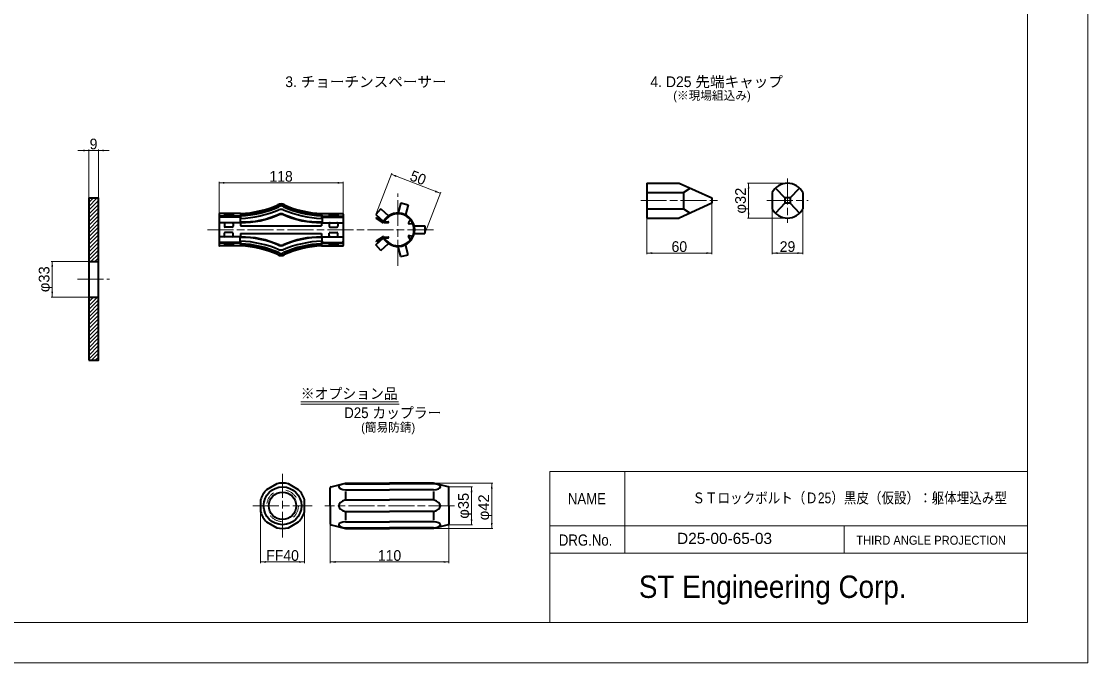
# Model space of a CAD drawing. Units: millimetres at full size, sheet at 1:2. Extents: x 2222 to 3904, y 1083 to 2271.
# Drawn here: x 2917 to 3904, y 1083 to 1677 of the extents above; entities that cross this region are included whole.
import ezdxf
from ezdxf.enums import TextEntityAlignment as Align

# ---------------------------------------------------------------- set-up
doc = ezdxf.new("R2010")
doc.units = ezdxf.units.MM
doc.header["$LTSCALE"] = 2
doc.linetypes.add('CHAIN', pattern=[18.5, 12, -1.5, 3.5, -1.5])
doc.linetypes.add('DASHED_SPACED', pattern=[12, 6, -6])
for name, color, linetype, lineweight in [('1 外形線', 7, 'Continuous', 35), ('2 細い実線', 3, 'Continuous', 20), ('3隠れ線', 2, 'DASHED_SPACED', 13), ('4中心線', 1, 'CHAIN', 15), ('6寸法線', 4, 'Continuous', 13), ('7 枠・タイトル', 7, 'Continuous', 13), ('Defpoints_2', 7, 'Continuous', 13)]:
    doc.layers.add(name, color=color, linetype=linetype, lineweight=lineweight)
doc.styles.add('ＭＳ Ｐゴシック', font='')
doc.styles.get('ＭＳ Ｐゴシック').set_extended_font_data('MS PGothic')
pattern_1 = [(45, (2401.572, 528.299), (-1.76777, 1.76777), [])]

# ---------------------------------------------------------------- blocks, each defined once
blk = doc.blocks.new('filled_arrow')
at = {"color": 0, "linetype": 'Continuous', "lineweight": -2}
blk.add_solid([(7.5, 1.25), (0, 0), (7.5, -1.25)], dxfattribs=at)

msp = doc.modelspace()

# ---------------------------------------------------------------- hatches: boundary and pattern name
at = {"layer": '2 細い実線'}
h = msp.add_hatch(dxfattribs=at)
h.set_pattern_fill('USER', color=256, style=0, pattern_type=2)
h.set_pattern_definition(pattern_1)
h.paths.add_polyline_path([(2988.37, 1513.2), (2979.37, 1513.2), (2979.37, 1454.7), (2988.37, 1454.7)])
h = msp.add_hatch(dxfattribs=at)
h.set_pattern_fill('USER', color=256, style=0, pattern_type=2)
h.set_pattern_definition(pattern_1)
h.paths.add_polyline_path([(2988.37, 1421.7), (2979.37, 1421.7), (2979.37, 1363.2), (2988.37, 1363.2)])

# ---------------------------------------------------------------- linework, layer by layer
at = {"layer": '1 外形線'}
for p, q in [((3496.295, 1527.114), (3526.295, 1527.114)), ((3496.295, 1527.114), (3496.295, 1494.914)), ((3526.295, 1527.114), (3556.295, 1513.514)), ((3530.295, 1518.507), (3536.295, 1522.58)), ((3615.258, 1522.58), (3623.957, 1513.514)), ((3628.957, 1513.514), (3637.656, 1522.58)), ((3496.295, 1518.507), (3530.295, 1518.507)), ((3530.295, 1518.507), (3530.295, 1503.521)), ((3556.295, 1513.514), (3556.295, 1508.514)), ((3612.207, 1518.507), (3612.207, 1503.521)), ((3623.957, 1513.514), (3623.957, 1508.514)), ((3628.957, 1513.514), (3623.957, 1513.514)), ((3628.957, 1513.514), (3628.957, 1508.514)), ((3640.707, 1518.507), (3640.707, 1503.521)), ((3154.833, 1506.646), (3154.734, 1506.588)), ((3155.733, 1505.446), (3155.337, 1505.215)), ((3159.729, 1505.215), (3159.333, 1505.446)), ((3160.332, 1506.588), (3160.233, 1506.646)), ((3249.827, 1503.321), (3245.107, 1498.152)), ((3249.827, 1503.321), (3256.956, 1496.812)), ((3268.355, 1508.91), (3266.014, 1499.544)), ((3268.355, 1508.91), (3275.146, 1507.212)), ((3275.146, 1507.212), (3272.805, 1497.846)), ((3496.295, 1503.521), (3530.295, 1503.521)), ((3556.295, 1508.514), (3526.295, 1494.914)), ((3530.295, 1503.521), (3536.295, 1499.447)), ((3623.957, 1508.514), (3615.258, 1499.447)), ((3628.957, 1508.514), (3623.957, 1508.514)), ((3628.957, 1508.514), (3637.656, 1499.447)), ((3100.033, 1498.546), (3100.033, 1469.546)), ((3120.033, 1499.046), (3100.533, 1499.046)), ((3118.682, 1496.546), (3100.833, 1496.546)), ((3118.601, 1495.746), (3100.833, 1495.746)), ((3105.033, 1499.046), (3105.033, 1496.546)), ((3113.033, 1497.546), (3105.033, 1497.546)), ((3113.033, 1499.046), (3113.033, 1496.546)), ((3119.495, 1495.746), (3119.495, 1490.546)), ((3120.033, 1498.546), (3120.033, 1494.554)), ((3120.033, 1498.546), (3120.033, 1495.746)), ((3120.117, 1497.048), (3120.033, 1497.044)), ((3120.033, 1495.746), (3120.033, 1494.554)), ((3120.033, 1491.246), (3120.033, 1490.546)), ((3195.033, 1499.046), (3214.533, 1499.046)), ((3195.033, 1498.546), (3195.033, 1494.554)), ((3195.033, 1491.246), (3195.033, 1490.546)), ((3195.571, 1495.746), (3195.571, 1490.546)), ((3195.833, 1496.546), (3214.233, 1496.546)), ((3195.833, 1495.746), (3214.233, 1495.746)), ((3202.033, 1499.046), (3202.033, 1496.546)), ((3202.033, 1497.546), (3210.033, 1497.546)), ((3210.033, 1499.046), (3210.033, 1496.546)), ((3215.033, 1498.546), (3215.033, 1469.546)), ((3245.107, 1498.152), (3252.236, 1491.643)), ((3245.803, 1495.235), (3245.419, 1494.649)), ((3252.268, 1490.158), (3245.419, 1494.649)), ((3251.986, 1491.18), (3245.803, 1495.235)), ((3252.959, 1491.497), (3256.804, 1491.489)), ((3277.311, 1493.282), (3275.533, 1490.339)), ((3496.295, 1494.914), (3526.295, 1494.914)), ((3120.033, 1490.546), (3100.033, 1490.546)), ((3105.033, 1489.746), (3105.033, 1487.346)), ((3112.233, 1490.546), (3105.833, 1490.546)), ((3112.233, 1486.546), (3105.833, 1486.546)), ((3112.233, 1481.546), (3105.833, 1481.546)), ((3113.033, 1489.746), (3113.033, 1487.346)), ((3120.033, 1490.546), (3120.033, 1487.546)), ((3120.033, 1487.546), (3195.033, 1487.546)), ((3195.033, 1490.546), (3215.033, 1490.546)), ((3195.033, 1490.546), (3195.033, 1487.546)), ((3202.033, 1489.746), (3202.033, 1487.346)), ((3202.833, 1490.546), (3209.233, 1490.546)), ((3202.833, 1486.546), (3209.233, 1486.546)), ((3202.833, 1481.546), (3209.233, 1481.546)), ((3210.033, 1489.746), (3210.033, 1487.346)), ((3252.958, 1490.797), (3256.803, 1490.789)), ((3276.032, 1489.484), (3279.364, 1489.845)), ((3280.847, 1487.546), (3290.501, 1487.546)), ((3290.501, 1487.546), (3290.501, 1480.546)), ((3120.033, 1477.546), (3100.033, 1477.546)), ((3118.65, 1472.346), (3100.833, 1472.346)), ((3118.78, 1471.546), (3100.833, 1471.546)), ((3105.033, 1478.346), (3105.033, 1480.746)), ((3105.033, 1471.546), (3105.033, 1469.046)), ((3112.233, 1477.546), (3105.833, 1477.546)), ((3113.033, 1478.346), (3113.033, 1480.746)), ((3113.033, 1471.546), (3113.033, 1469.046)), ((3119.495, 1472.346), (3119.495, 1477.546)), ((3120.033, 1480.546), (3195.033, 1480.546)), ((3120.033, 1480.546), (3120.033, 1476.846)), ((3120.033, 1473.538), (3120.033, 1469.546)), ((3195.033, 1480.546), (3195.033, 1476.846)), ((3195.033, 1477.546), (3215.033, 1477.546)), ((3195.033, 1473.538), (3195.033, 1469.546)), ((3195.571, 1472.346), (3195.571, 1477.546)), ((3195.833, 1472.346), (3214.233, 1472.346)), ((3195.833, 1471.546), (3214.233, 1471.546)), ((3202.033, 1478.346), (3202.033, 1480.746)), ((3202.033, 1471.546), (3202.033, 1469.046)), ((3202.833, 1477.546), (3209.233, 1477.546)), ((3210.033, 1478.346), (3210.033, 1480.746)), ((3210.033, 1471.546), (3210.033, 1469.046)), ((3245.107, 1469.94), (3252.236, 1476.449)), ((3252.268, 1477.934), (3245.419, 1473.443)), ((3245.803, 1472.857), (3245.419, 1473.443)), ((3251.986, 1476.912), (3245.803, 1472.857)), ((3249.827, 1464.771), (3256.956, 1471.28)), ((3252.958, 1477.295), (3256.803, 1477.303)), ((3252.959, 1476.595), (3256.804, 1476.603)), ((3277.311, 1474.81), (3275.533, 1477.753)), ((3276.032, 1478.608), (3279.364, 1478.247)), ((3280.847, 1480.546), (3290.501, 1480.546)), ((3120.033, 1469.046), (3100.533, 1469.046)), ((3113.033, 1470.546), (3105.033, 1470.546)), ((3155.733, 1462.646), (3155.337, 1462.877)), ((3159.729, 1462.877), (3159.333, 1462.646)), ((3195.033, 1469.046), (3214.533, 1469.046)), ((3202.033, 1470.546), (3210.033, 1470.546)), ((3249.827, 1464.771), (3245.107, 1469.94)), ((3268.355, 1459.182), (3266.014, 1468.548)), ((3275.146, 1460.88), (3272.805, 1470.246)), ((2979.37, 1454.7), (2988.37, 1454.7)), ((3268.355, 1459.182), (3275.146, 1460.88)), ((2979.37, 1421.7), (2988.37, 1421.7)), ((3153.455, 1248.681), (3144.041, 1243.245)), ((3173.739, 1243.245), (3164.325, 1248.681)), ((3202.952, 1228.396), (3202.952, 1245.057)), ((3203.779, 1246.042), (3217.13, 1249.396)), ((3217.13, 1249.396), (3257.952, 1249.396)), ((3217.13, 1248.681), (3257.952, 1248.681)), ((3298.774, 1249.396), (3257.952, 1249.396)), ((3298.774, 1248.681), (3257.952, 1248.681)), ((3312.126, 1246.042), (3298.774, 1249.396)), ((3312.952, 1228.396), (3312.952, 1245.057)), ((3217.13, 1243.245), (3257.952, 1243.245)), ((3217.13, 1241.75), (3217.13, 1234.613)), ((3298.774, 1243.245), (3257.952, 1243.245)), ((3298.774, 1241.75), (3298.774, 1234.613)), ((3138.606, 1233.831), (3138.606, 1222.961)), ((3179.175, 1222.961), (3179.175, 1233.831)), ((3202.952, 1228.396), (3202.952, 1211.735)), ((3217.13, 1233.831), (3257.952, 1233.831)), ((3298.774, 1233.831), (3257.952, 1233.831)), ((3312.952, 1228.396), (3312.952, 1211.735)), ((3217.13, 1222.961), (3257.952, 1222.961)), ((3217.13, 1222.179), (3217.13, 1215.042)), ((3298.774, 1222.961), (3257.952, 1222.961)), ((3298.774, 1222.179), (3298.774, 1215.042)), ((3144.041, 1213.547), (3153.455, 1208.112)), ((3164.325, 1208.112), (3173.739, 1213.547)), ((3203.779, 1210.75), (3217.13, 1207.396)), ((3217.13, 1213.547), (3257.952, 1213.547)), ((3217.13, 1208.112), (3257.952, 1208.112)), ((3217.13, 1207.396), (3257.952, 1207.396)), ((3298.774, 1213.547), (3257.952, 1213.547)), ((3298.774, 1208.112), (3257.952, 1208.112)), ((3298.774, 1207.396), (3257.952, 1207.396)), ((3312.126, 1210.75), (3298.774, 1207.396))]:
    msp.add_line(p, q, dxfattribs=at)
msp.add_lwpolyline([(2979.37, 1363.2), (2988.37, 1363.2), (2988.37, 1513.2), (2979.37, 1513.2)], close=True, dxfattribs=at)
for radius in [17.5, 12.65]:
    msp.add_circle((3158.89, 1228.396), radius, dxfattribs=at)
for centre, radius, start, end in [((3626.457, 1511.014), 16.1, 27.73701, 152.26299), ((3115.99, 1594.873), 95.912, 272.416, 293.6945), ((3115.273, 1598.264), 103.82, 272.62782, 292.81684), ((3115.99, 1594.873), 96.412, 272.416, 293.6945), ((3115.99, 1594.873), 97.912, 272.416, 293.6945), ((3157.533, 1503.046), 5, 53.1301, 126.8699), ((3157.533, 1503.046), 5, 53.1301, 126.8699), ((3157.533, 1503.046), 4.5, 53.1301, 126.8699), ((3157.533, 1503.046), 4.5, 53.1301, 126.8699), ((3157.533, 1494.046), 8.754, 76.79325, 103.20675), ((3157.533, 1503.046), 3, 53.1301, 126.8699), ((3157.533, 1503.046), 3, 53.1301, 126.8699), ((3199.793, 1598.264), 103.82, 247.18316, 267.37218), ((3199.076, 1594.873), 97.912, 246.3055, 267.584), ((3199.076, 1594.873), 96.412, 246.3055, 267.584), ((3199.076, 1594.873), 95.912, 246.3055, 267.584), ((3626.457, 1511.014), 16.1, 207.73701, 332.26299), ((3100.533, 1498.546), 0.5, 90, 180), ((3100.833, 1495.746), 0.8, 90, 180), ((3100.833, 1494.946), 0.8, 90, 180), ((3118.695, 1495.746), 0.8, 0, 90), ((3118.695, 1494.946), 0.8, 0, 90), ((3121.536, 1573.546), 82.813, 268.95342, 294.39429), ((3121.536, 1573.546), 82.313, 268.95342, 294.39429), ((3157.581, 1489.124), 9.676, 78.35898, 102.2162), ((3157.581, 1489.124), 9.176, 78.35898, 102.2162), ((3157.533, 1494.046), 4.754, 76.79325, 103.20675), ((3193.53, 1573.546), 82.813, 245.60571, 271.04658), ((3193.53, 1573.546), 82.313, 245.60571, 271.04658), ((3196.371, 1495.746), 0.8, 90, 180), ((3196.371, 1494.946), 0.8, 90, 180), ((3214.233, 1495.746), 0.8, 0, 90), ((3214.233, 1494.946), 0.8, 0, 90), ((3214.533, 1498.546), 0.5, 0, 90), ((3265.747, 1484.046), 15.5, 207.40198, 152.59802), ((3265.747, 1484.046), 14.8, 204.39035, 155.60965), ((3256.804, 1491.139), 0.35, 269.75713, 90), ((3105.833, 1489.746), 0.8, 90, 180), ((3105.833, 1487.346), 0.8, 180, 270), ((3105.833, 1480.746), 0.8, 90, 180), ((3112.233, 1489.746), 0.8, 0, 90), ((3112.233, 1487.346), 0.8, 270, 0), ((3112.233, 1480.746), 0.8, 0, 90), ((3202.833, 1489.746), 0.8, 90, 180), ((3202.833, 1487.346), 0.8, 180, 270), ((3202.833, 1480.746), 0.8, 90, 180), ((3209.233, 1489.746), 0.8, 0, 90), ((3209.233, 1487.346), 0.8, 270, 0), ((3209.233, 1480.746), 0.8, 0, 90), ((3275.908, 1489.985), 0.516, 136.6958, 283.91413), ((3100.833, 1473.146), 0.8, 180, 270), ((3100.833, 1472.346), 0.8, 180, 270), ((3105.833, 1478.346), 0.8, 180, 270), ((3112.233, 1478.346), 0.8, 270, 0), ((3118.695, 1473.146), 0.8, 270, 0), ((3118.695, 1472.346), 0.8, 270, 0), ((3121.536, 1394.546), 82.813, 65.60571, 91.04658), ((3121.536, 1394.546), 82.313, 65.60571, 91.04658), ((3115.273, 1369.828), 103.82, 67.18316, 87.37218), ((3193.53, 1394.546), 82.813, 88.95342, 114.39429), ((3199.793, 1369.828), 103.82, 92.62782, 112.81684), ((3193.53, 1394.546), 82.313, 88.95342, 114.39429), ((3196.371, 1473.146), 0.8, 180, 270), ((3196.371, 1472.346), 0.8, 180, 270), ((3202.833, 1478.346), 0.8, 180, 270), ((3209.233, 1478.346), 0.8, 270, 0), ((3214.233, 1473.146), 0.8, 270, 0), ((3214.233, 1472.346), 0.8, 270, 0), ((3256.804, 1476.953), 0.35, 270, 90.24287), ((3275.908, 1478.107), 0.516, 76.08587, 223.3042), ((3100.533, 1469.546), 0.5, 180, 270), ((3115.99, 1373.219), 95.912, 66.3055, 87.584), ((3115.99, 1373.219), 96.412, 66.3055, 87.584), ((3115.99, 1373.219), 97.912, 66.3055, 87.584), ((3157.533, 1465.046), 4.5, 233.1301, 306.8699), ((3157.533, 1474.046), 8.754, 256.79325, 283.20675), ((3157.581, 1478.968), 9.676, 257.7838, 281.64102), ((3157.581, 1478.968), 9.176, 257.7838, 281.64102), ((3157.533, 1465.046), 3, 233.1301, 306.8699), ((3199.076, 1373.219), 97.912, 92.416, 113.6945), ((3199.076, 1373.219), 96.412, 92.416, 113.6945), ((3199.076, 1373.219), 95.912, 92.416, 113.6945), ((3214.533, 1469.546), 0.5, 270, 0), ((3157.533, 1465.046), 5, 233.1301, 306.8699), ((3158.89, 1228.396), 21, 75, 105), ((3203.952, 1245.057), 1, 100, 180), ((3311.952, 1245.057), 1, 0, 80), ((3158.89, 1228.396), 21, 135, 165), ((3158.89, 1228.396), 21, 15, 45), ((3158.89, 1228.396), 21, 195, 225), ((3158.89, 1228.396), 21, 315, 345), ((3158.89, 1228.396), 21, 255, 285), ((3203.952, 1211.735), 1, 180, 260), ((3311.952, 1211.735), 1, 280, 0)]:
    msp.add_arc(centre, radius, start, end, dxfattribs=at)
for centre, major_axis, ratio, start_param, end_param in [((3217.13, 1245.963), (-6.217, 0), 0.437139, 4.712389, 7.8539816), ((3298.774, 1245.963), (6.217, 0), 0.437139, 4.712389, 7.8539816), ((3224.948, 1228.396), (14.034, 0), 0.466871, 2.1621199, 4.1210654), ((3290.957, 1228.396), (-14.034, 0), 0.466871, 2.1621199, 4.1210654), ((3217.13, 1210.829), (-6.217, 0), 0.437139, 4.712389, 7.8539816), ((3298.774, 1210.829), (6.217, 0), 0.437139, 4.712389, 7.8539816)]:
    msp.add_ellipse(centre, major_axis=major_axis, ratio=ratio, start_param=start_param, end_param=end_param, dxfattribs=at)
at = {"layer": '3隠れ線'}
msp.add_circle((3158.89, 1228.396), 14.65, dxfattribs=at)
at = {"layer": '4中心線'}
for p, q in [((3626.457, 1531.455), (3626.457, 1490.572)), ((3265.747, 1450.571), (3265.747, 1517.52)), ((3490.514, 1511.014), (3562.885, 1511.014)), ((3607.377, 1511.014), (3645.537, 1511.014)), ((3089.525, 1484.046), (3299.543, 1484.046)), ((2969.144, 1438.2), (2998.597, 1438.2)), ((3158.89, 1198.881), (3158.89, 1257.912)), ((3131.428, 1228.396), (3186.352, 1228.396)), ((3317.952, 1228.396), (3197.952, 1228.396))]:
    msp.add_line(p, q, dxfattribs=at)
at = {"layer": '6寸法線'}
for p, q in [((2969.37, 1557.46), (2998.37, 1557.46)), ((2979.37, 1513.263), (2979.37, 1558.46)), ((2988.37, 1513.263), (2988.37, 1558.46)), ((3245.129, 1498.21), (3259.923, 1536.353)), ((3259.561, 1535.421), (3304.955, 1517.815)), ((3100.033, 1498.608), (3100.033, 1528.481)), ((3100.033, 1527.481), (3215.033, 1527.481)), ((3215.033, 1498.608), (3215.033, 1528.481)), ((3626.394, 1527.114), (3589.456, 1527.114)), ((3590.456, 1527.114), (3590.456, 1494.914)), ((3290.523, 1480.604), (3305.317, 1518.747)), ((3556.295, 1508.451), (3556.295, 1461.432)), ((3612.207, 1503.458), (3612.207, 1461.432)), ((3640.707, 1503.458), (3640.707, 1461.432)), ((3496.295, 1495.001), (3496.295, 1461.432)), ((3626.394, 1494.914), (3589.456, 1494.914)), ((3496.295, 1462.432), (3556.295, 1462.432)), ((3612.207, 1462.432), (3640.707, 1462.432)), ((2979.308, 1454.7), (2944.601, 1454.7)), ((2945.601, 1454.7), (2945.601, 1421.7)), ((2979.308, 1421.7), (2944.601, 1421.7)), ((3298.311, 1249.396), (3353.61, 1249.396)), ((3312.49, 1245.896), (3334.912, 1245.896)), ((3333.912, 1245.896), (3333.912, 1210.896)), ((3352.61, 1249.396), (3352.61, 1207.396)), ((3138.606, 1228.334), (3138.606, 1175.374)), ((3179.175, 1228.334), (3179.175, 1175.374)), ((3202.952, 1213.3), (3202.952, 1175.374)), ((3298.311, 1207.396), (3353.61, 1207.396)), ((3312.49, 1210.896), (3334.912, 1210.896)), ((3312.952, 1213.294), (3312.952, 1175.374)), ((3138.606, 1176.374), (3179.175, 1176.374)), ((3202.952, 1176.374), (3312.952, 1176.374))]:
    msp.add_line(p, q, dxfattribs=at)
at = {"layer": '7 枠・タイトル'}
for p, q in [((3848.768, 2233.854), (3848.768, 1120.3)), ((3175.772, 1324.619), (3266.268, 1324.619)), ((3175.772, 1322.619), (3266.782, 1322.619)), ((3406.45, 1259.997), (3406.45, 1120.301)), ((3406.45, 1259.997), (3848.768, 1259.997)), ((3475.821, 1259.997), (3475.821, 1184.545)), ((3406.45, 1209.696), (3848.768, 1209.696)), ((3678.899, 1209.696), (3678.899, 1184.545)), ((3406.45, 1184.545), (3848.768, 1184.545)), ((3848.768, 1120.301), (2278.072, 1120.301))]:
    msp.add_line(p, q, dxfattribs=at)
at = {"layer": 'Defpoints_2'}
msp.add_lwpolyline([(2222.42, 1083.078), (3904.42, 1083.078), (3904.42, 2271.078), (2222.42, 2271.078)], close=True, dxfattribs=at)

# ---------------------------------------------------------------- block references
at = {"layer": '6寸法線', "xscale": 0.667, "yscale": 0.667}
for p, rotation in [((2979.37, 1557.46), 180), ((3259.561, 1535.421), 338.8), ((3215.033, 1527.481), 180), ((3590.456, 1527.114), 270), ((3304.955, 1517.815), 158.8), ((3590.456, 1494.914), 90), ((3556.295, 1462.432), 180), ((3640.707, 1462.432), 180), ((2945.601, 1454.7), 270), ((2945.601, 1421.7), 90), ((3333.912, 1245.896), 270), ((3352.61, 1249.396), 270), ((3333.912, 1210.896), 90), ((3352.61, 1207.396), 90), ((3179.175, 1176.374), 180), ((3312.952, 1176.374), 180)]:
    msp.add_blockref('filled_arrow', p, dxfattribs=dict(at, rotation=rotation))
for p in [(2988.37, 1557.46), (3100.033, 1527.481), (3496.295, 1462.432), (3612.207, 1462.432), (3138.606, 1176.374), (3202.952, 1176.374)]:
    msp.add_blockref('filled_arrow', p, dxfattribs=at)

# ---------------------------------------------------------------- texts
at = {"layer": '6寸法線', "style": 'ＭＳ Ｐゴシック'}
for s, p in [('9', (2983.87, 1563.46)), ('118', (3157.533, 1533.481)), ('60', (3526.295, 1468.432)), ('29', (3626.457, 1468.432)), ('FF40', (3158.89, 1182.374)), ('110', (3257.952, 1182.374))]:
    msp.add_text(s, height=9.897, dxfattribs=at).set_placement(p, align=Align.MIDDLE_CENTER)
msp.add_text('50', height=9.897, rotation=338.801, dxfattribs=at).set_placement((3284.428, 1532.212), align=Align.MIDDLE_CENTER)
at = {"layer": '6寸法線', "style": 'ＭＳ Ｐゴシック', "width": 1.05}
for s, p in [('φ32', (3582.951, 1511.014)), ('φ33', (2938.096, 1438.2)), ('φ35', (3326.406, 1228.396)), ('φ42', (3345.104, 1226.957))]:
    msp.add_text(s, height=9.897, rotation=90, dxfattribs=at).set_placement(p, align=Align.MIDDLE_CENTER)
at = {"layer": '7 枠・タイトル', "style": 'ＭＳ Ｐゴシック'}
for s, height, p in [('3. チョーチンスペーサー', 9.897, (3161.397, 1613.198)), ('4. D25 先端キャップ', 9.897, (3499.436, 1613.198)), ('(※現場組込み)', 7.918, (3520.675, 1601.993)), ('(簡易防錆)', 7.918, (3231.65, 1294.717))]:
    msp.add_text(s, height=height, dxfattribs=at).set_placement(p, align=Align.BOTTOM_LEFT)
for s, height, width, p in [('※オプション品', 9.897, 0.95, (3175.75, 1324.455)), ('D25 カップラー', 9.897, 0.95, (3215.976, 1306.621)), ('NAME', 10.37, 0.9, (3423.073, 1226.604)), ('ＳＴロックボルト（Ｄ25）黒皮（仮設）：躯体埋込み型', 10.02, 0.85, (3538.435, 1227.653)), ('DRG.No.', 10.37, 0.9, (3414.734, 1188.336)), ('D25-00-65-03', 10.37, 1.05, (3524.234, 1189.88)), ('THIRD ANGLE PROJECTION', 8.297, 0.95, (3690.15, 1189.825)), ('ST Engineering Corp.', 20.74, 0.95, (3488.844, 1136.832))]:
    msp.add_text(s, height=height, dxfattribs=dict(at, width=width)).set_placement(p, align=Align.BOTTOM_LEFT)

doc.saveas('drawing.dxf')
